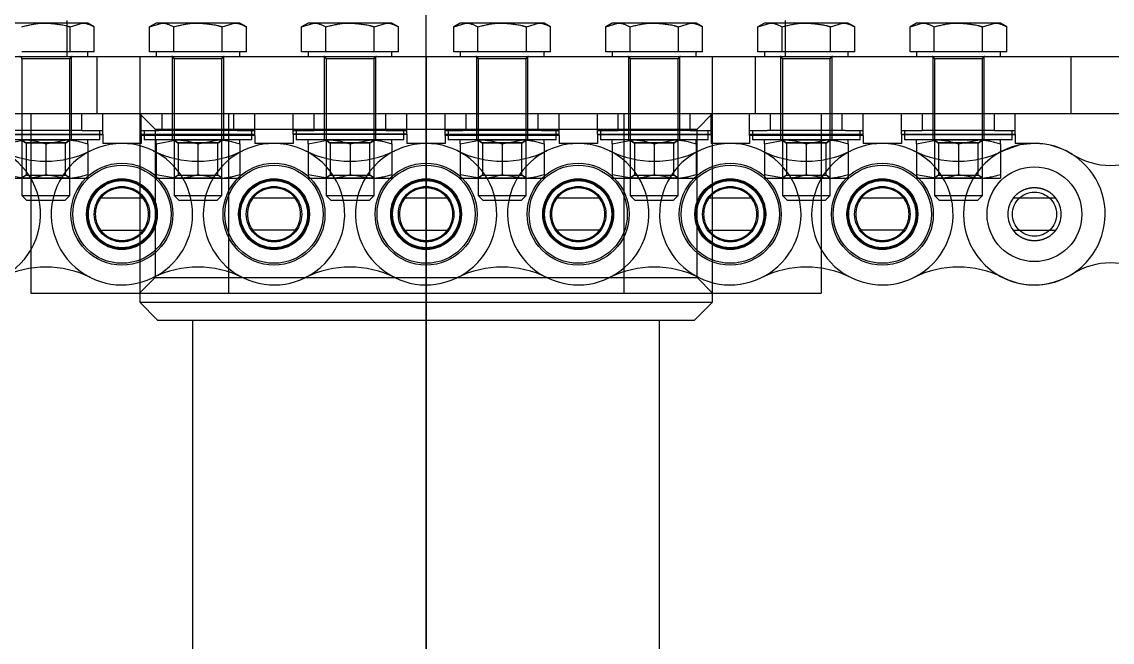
# Model space of a CAD drawing. Header units: metres. Extents: x 0 to 63075, y 0 to 44550.
# Drawn here: x 39161.6 to 39252.7, y 35199.4 to 35251.2 of the extents above; entities that cross this region are included whole.
import ezdxf

# ---------------------------------------------------------------- set-up
doc = ezdxf.new("R2010")
doc.units = ezdxf.units.M
doc.header["$LTSCALE"] = 75
doc.linetypes.add('CENTER2', pattern=[28.575, 19.05, -3.175, 3.175, -3.175])
doc.linetypes.add('HIDDEN2', pattern=[4.7625, 3.175, -1.5875])
for name, color, linetype in [('SC1', 7, 'CENTER2'), ('SDM', 7, 'Continuous'), ('ST1', 7, 'HIDDEN2')]:
    doc.layers.add(name, color=color, linetype=linetype)

# ---------------------------------------------------------------- blocks, each defined once
blk = doc.blocks.new('A$Cf5e9a517')
at = {"layer": 'SC1'}
blk.add_line((3033.115, 1581.652), (3033.115, 1903.152), dxfattribs=at)
at = {"layer": 'ST1'}
for p, q in [((3003.115, 1685.352), (3003.115, 1682.352)), ((3033.115, 1682.352), (3033.115, 1685.352)), ((3063.115, 1682.352), (3063.115, 1685.352)), ((3001.365, 1685.152), (2998.334, 1685.152)), ((3004.396, 1685.152), (3001.365, 1685.152)), ((3003.386, 1684.84), (3004.396, 1685.152)), ((3003.386, 1682.752), (3003.386, 1684.84)), ((3004.865, 1685.152), (3004.396, 1685.152)), ((3005.406, 1684.84), (3004.865, 1685.152)), ((3005.406, 1682.752), (3005.406, 1684.84)), ((3010.024, 1684.84), (3011.034, 1685.152)), ((3010.565, 1685.152), (3010.024, 1684.84)), ((3010.024, 1682.752), (3010.024, 1684.84)), ((3011.034, 1685.152), (3010.565, 1685.152)), ((3014.065, 1685.152), (3011.034, 1685.152)), ((3012.044, 1682.752), (3012.044, 1684.84)), ((3017.096, 1685.152), (3014.065, 1685.152)), ((3016.086, 1684.84), (3017.096, 1685.152)), ((3016.086, 1682.752), (3016.086, 1684.84)), ((3017.565, 1685.152), (3017.096, 1685.152)), ((3018.106, 1684.84), (3017.565, 1685.152)), ((3018.106, 1682.752), (3018.106, 1684.84)), ((3022.724, 1684.84), (3023.734, 1685.152)), ((3023.265, 1685.152), (3022.724, 1684.84)), ((3022.724, 1682.752), (3022.724, 1684.84)), ((3023.734, 1685.152), (3023.265, 1685.152)), ((3026.765, 1685.152), (3023.734, 1685.152)), ((3024.744, 1682.752), (3024.744, 1684.84)), ((3029.796, 1685.152), (3026.765, 1685.152)), ((3028.786, 1684.84), (3029.796, 1685.152)), ((3028.786, 1682.752), (3028.786, 1684.84)), ((3030.265, 1685.152), (3029.796, 1685.152)), ((3030.806, 1684.84), (3030.265, 1685.152)), ((3030.806, 1682.752), (3030.806, 1684.84)), ((3035.424, 1684.84), (3036.434, 1685.152)), ((3035.965, 1685.152), (3035.424, 1684.84)), ((3035.424, 1682.752), (3035.424, 1684.84)), ((3036.434, 1685.152), (3035.965, 1685.152)), ((3039.465, 1685.152), (3036.434, 1685.152)), ((3037.444, 1682.752), (3037.444, 1684.84)), ((3042.496, 1685.152), (3039.465, 1685.152)), ((3041.486, 1684.84), (3042.496, 1685.152)), ((3041.486, 1682.752), (3041.486, 1684.84)), ((3042.965, 1685.152), (3042.496, 1685.152)), ((3043.506, 1684.84), (3042.965, 1685.152)), ((3043.506, 1682.752), (3043.506, 1684.84)), ((3048.124, 1684.84), (3049.134, 1685.152)), ((3048.665, 1685.152), (3048.124, 1684.84)), ((3048.124, 1682.752), (3048.124, 1684.84)), ((3049.134, 1685.152), (3048.665, 1685.152)), ((3052.165, 1685.152), (3049.134, 1685.152)), ((3050.144, 1682.752), (3050.144, 1684.84)), ((3055.196, 1685.152), (3052.165, 1685.152)), ((3054.186, 1684.84), (3055.196, 1685.152)), ((3054.186, 1682.752), (3054.186, 1684.84)), ((3055.665, 1685.152), (3055.196, 1685.152)), ((3056.206, 1684.84), (3055.665, 1685.152)), ((3056.206, 1682.752), (3056.206, 1684.84)), ((3060.824, 1684.84), (3061.834, 1685.152)), ((3061.365, 1685.152), (3060.824, 1684.84)), ((3060.824, 1682.752), (3060.824, 1684.84)), ((3061.834, 1685.152), (3061.365, 1685.152)), ((3064.865, 1685.152), (3061.834, 1685.152)), ((3062.844, 1682.752), (3062.844, 1684.84)), ((3067.896, 1685.152), (3064.865, 1685.152)), ((3066.886, 1684.84), (3067.896, 1685.152)), ((3066.886, 1682.752), (3066.886, 1684.84)), ((3068.365, 1685.152), (3067.896, 1685.152)), ((3068.906, 1684.84), (3068.365, 1685.152)), ((3068.906, 1682.752), (3068.906, 1684.84)), ((3073.524, 1684.84), (3074.534, 1685.152)), ((3074.065, 1685.152), (3073.524, 1684.84)), ((3073.524, 1682.752), (3073.524, 1684.84)), ((3074.534, 1685.152), (3074.065, 1685.152)), ((3077.565, 1685.152), (3074.534, 1685.152)), ((3075.544, 1682.752), (3075.544, 1684.84)), ((3080.596, 1685.152), (3077.565, 1685.152)), ((3079.586, 1684.84), (3080.596, 1685.152)), ((3079.586, 1682.752), (3079.586, 1684.84)), ((3081.065, 1685.152), (3080.596, 1685.152)), ((3081.606, 1684.84), (3081.065, 1685.152)), ((3081.606, 1682.752), (3081.606, 1684.84)), ((3001.365, 1682.752), (2999.344, 1682.752)), ((3003.386, 1682.752), (3001.365, 1682.752)), ((3004.396, 1682.752), (3003.386, 1682.752)), ((3005.406, 1682.752), (3004.396, 1682.752)), ((3004.865, 1682.352), (3004.865, 1682.752)), ((3011.034, 1682.752), (3010.024, 1682.752)), ((3010.565, 1682.752), (3010.565, 1682.352)), ((3012.044, 1682.752), (3011.034, 1682.752)), ((3014.065, 1682.752), (3012.044, 1682.752)), ((3016.086, 1682.752), (3014.065, 1682.752)), ((3017.096, 1682.752), (3016.086, 1682.752)), ((3018.106, 1682.752), (3017.096, 1682.752)), ((3017.565, 1682.352), (3017.565, 1682.752)), ((3023.734, 1682.752), (3022.724, 1682.752)), ((3023.265, 1682.752), (3023.265, 1682.352)), ((3024.744, 1682.752), (3023.734, 1682.752)), ((3026.765, 1682.752), (3024.744, 1682.752)), ((3028.786, 1682.752), (3026.765, 1682.752)), ((3029.796, 1682.752), (3028.786, 1682.752)), ((3030.806, 1682.752), (3029.796, 1682.752)), ((3030.265, 1682.352), (3030.265, 1682.752)), ((3036.434, 1682.752), (3035.424, 1682.752)), ((3035.965, 1682.752), (3035.965, 1682.352)), ((3037.444, 1682.752), (3036.434, 1682.752)), ((3039.465, 1682.752), (3037.444, 1682.752)), ((3041.486, 1682.752), (3039.465, 1682.752)), ((3042.496, 1682.752), (3041.486, 1682.752)), ((3043.506, 1682.752), (3042.496, 1682.752)), ((3042.965, 1682.352), (3042.965, 1682.752)), ((3049.134, 1682.752), (3048.124, 1682.752)), ((3048.665, 1682.752), (3048.665, 1682.352)), ((3050.144, 1682.752), (3049.134, 1682.752)), ((3052.165, 1682.752), (3050.144, 1682.752)), ((3054.186, 1682.752), (3052.165, 1682.752)), ((3055.196, 1682.752), (3054.186, 1682.752)), ((3056.206, 1682.752), (3055.196, 1682.752)), ((3055.665, 1682.352), (3055.665, 1682.752)), ((3061.834, 1682.752), (3060.824, 1682.752)), ((3061.365, 1682.752), (3061.365, 1682.352)), ((3062.844, 1682.752), (3061.834, 1682.752)), ((3064.865, 1682.752), (3062.844, 1682.752)), ((3066.886, 1682.752), (3064.865, 1682.752)), ((3067.896, 1682.752), (3066.886, 1682.752)), ((3068.906, 1682.752), (3067.896, 1682.752)), ((3068.365, 1682.352), (3068.365, 1682.752)), ((3074.534, 1682.752), (3073.524, 1682.752)), ((3074.065, 1682.752), (3074.065, 1682.352)), ((3075.544, 1682.752), (3074.534, 1682.752)), ((3077.565, 1682.752), (3075.544, 1682.752)), ((3079.586, 1682.752), (3077.565, 1682.752)), ((3080.596, 1682.752), (3079.586, 1682.752)), ((3081.606, 1682.752), (3080.596, 1682.752)), ((3081.065, 1682.352), (3081.065, 1682.752)), ((2979.255, 1682.352), (3086.975, 1682.352)), ((3003.365, 1682.152), (2999.365, 1682.152)), ((2999.365, 1682.152), (2999.365, 1670.742)), ((3003.365, 1670.742), (3003.365, 1682.152)), ((3003.515, 1677.59), (3003.515, 1682.352)), ((3005.615, 1682.352), (3005.615, 1677.59)), ((3009.213, 1682.352), (3009.213, 1661.831)), ((3011.915, 1682.352), (3011.915, 1677.59)), ((3016.065, 1682.152), (3012.065, 1682.152)), ((3012.065, 1682.152), (3012.065, 1670.742)), ((3016.065, 1670.742), (3016.065, 1682.152)), ((3016.215, 1677.59), (3016.215, 1682.352)), ((3024.615, 1682.352), (3024.615, 1677.59)), ((3028.765, 1682.152), (3024.765, 1682.152)), ((3024.765, 1682.152), (3024.765, 1670.742)), ((3028.765, 1670.742), (3028.765, 1682.152)), ((3028.915, 1677.59), (3028.915, 1682.352)), ((3033.115, 1682.352), (3033.115, 1661.831)), ((3037.315, 1682.352), (3037.315, 1677.59)), ((3041.465, 1682.152), (3037.465, 1682.152)), ((3037.465, 1682.152), (3037.465, 1670.742)), ((3041.465, 1670.742), (3041.465, 1682.152)), ((3041.615, 1677.59), (3041.615, 1682.352)), ((3050.015, 1682.352), (3050.015, 1677.59)), ((3054.165, 1682.152), (3050.165, 1682.152)), ((3050.165, 1682.152), (3050.165, 1670.742)), ((3054.165, 1670.742), (3054.165, 1682.152)), ((3054.315, 1677.59), (3054.315, 1682.352)), ((3057.016, 1661.831), (3057.016, 1682.352)), ((3060.615, 1677.59), (3060.615, 1682.352)), ((3062.715, 1682.352), (3062.715, 1677.59)), ((3066.865, 1682.152), (3062.865, 1682.152)), ((3062.865, 1682.152), (3062.865, 1670.742)), ((3066.865, 1670.742), (3066.865, 1682.152)), ((3067.015, 1677.59), (3067.015, 1682.352)), ((3075.415, 1682.352), (3075.415, 1677.59)), ((3079.565, 1682.152), (3075.565, 1682.152)), ((3075.565, 1682.152), (3075.565, 1670.742)), ((3079.565, 1670.742), (3079.565, 1682.152)), ((3079.715, 1677.59), (3079.715, 1682.352)), ((3086.975, 1677.59), (3086.975, 1682.352)), ((3086.975, 1682.352), (3091.975, 1682.352)), ((2979.255, 1677.59), (3086.975, 1677.59)), ((3000.119, 1677.59), (3000.119, 1662.59)), ((3003.515, 1676.19), (3003.515, 1677.59)), ((3004.365, 1676.19), (3004.365, 1677.59)), ((3006.115, 1676.19), (3006.115, 1677.59)), ((3009.188, 1677.59), (3010.49, 1676.288)), ((3009.315, 1676.19), (3009.315, 1677.59)), ((3011.065, 1676.19), (3011.065, 1677.59)), ((3011.915, 1677.59), (3011.915, 1676.19)), ((3016.215, 1676.19), (3016.215, 1677.59)), ((3016.617, 1677.59), (3016.617, 1662.59)), ((3017.065, 1676.19), (3017.065, 1677.59)), ((3018.815, 1676.19), (3018.815, 1677.59)), ((3022.015, 1676.19), (3022.015, 1677.59)), ((3023.765, 1676.19), (3023.765, 1677.59)), ((3024.615, 1677.59), (3024.615, 1676.19)), ((3028.915, 1676.19), (3028.915, 1677.59)), ((3029.765, 1676.19), (3029.765, 1677.59)), ((3031.515, 1676.19), (3031.515, 1677.59)), ((3034.715, 1676.19), (3034.715, 1677.59)), ((3036.465, 1676.19), (3036.465, 1677.59)), ((3037.315, 1677.59), (3037.315, 1676.19)), ((3041.615, 1676.19), (3041.615, 1677.59)), ((3042.465, 1676.19), (3042.465, 1677.59)), ((3044.215, 1676.19), (3044.215, 1677.59)), ((3047.415, 1676.19), (3047.415, 1677.59)), ((3049.165, 1676.19), (3049.165, 1677.59)), ((3049.613, 1677.59), (3049.613, 1662.59)), ((3050.015, 1677.59), (3050.015, 1676.19)), ((3054.315, 1676.19), (3054.315, 1677.59)), ((3055.165, 1676.19), (3055.165, 1677.59)), ((3055.74, 1676.288), (3057.041, 1677.59)), ((3056.915, 1676.19), (3056.915, 1677.59)), ((3060.115, 1676.19), (3060.115, 1677.59)), ((3061.865, 1676.19), (3061.865, 1677.59)), ((3062.715, 1677.59), (3062.715, 1676.19)), ((3066.111, 1677.59), (3066.111, 1662.59)), ((3067.015, 1676.19), (3067.015, 1677.59)), ((3067.865, 1676.19), (3067.865, 1677.59)), ((3069.615, 1676.19), (3069.615, 1677.59)), ((3072.815, 1676.19), (3072.815, 1677.59)), ((3074.565, 1676.19), (3074.565, 1677.59)), ((3075.415, 1677.59), (3075.415, 1676.19)), ((3079.715, 1676.19), (3079.715, 1677.59)), ((3080.565, 1676.19), (3080.565, 1677.59)), ((3082.315, 1676.19), (3082.315, 1677.59)), ((3086.975, 1677.59), (3091.975, 1677.59)), ((3010.49, 1676.288), (3055.74, 1676.288)), ((3010.49, 1676.288), (3010.49, 1663.891)), ((3055.74, 1663.891), (3055.74, 1676.288)), ((2996.615, 1675.877), (3006.115, 1675.877)), ((2996.615, 1675.84), (3006.115, 1675.84)), ((3005.865, 1675.39), (2996.865, 1675.39)), ((2997.865, 1675.077), (2999.615, 1675.39)), ((3004.365, 1676.19), (2998.365, 1676.19)), ((2999.365, 1675.39), (2999.365, 1675.365)), ((2999.365, 1675.39), (2999.715, 1675.145)), ((3003.365, 1675.365), (2999.365, 1675.365)), ((2999.365, 1675.365), (2999.715, 1675.12)), ((3001.365, 1675.077), (3003.115, 1675.39)), ((3003.015, 1675.145), (3003.365, 1675.39)), ((3003.015, 1675.12), (3003.365, 1675.365)), ((3003.365, 1675.365), (3003.365, 1675.39)), ((3003.515, 1675.39), (3003.515, 1676.19)), ((3004.365, 1676.19), (3006.115, 1676.19)), ((3005.865, 1675.39), (3005.865, 1676.19)), ((3006.115, 1675.877), (3006.115, 1676.19)), ((3006.115, 1675.877), (3006.115, 1675.095)), ((3009.315, 1676.19), (3010.781, 1676.19)), ((3009.315, 1675.752), (3009.315, 1676.19)), ((3018.815, 1675.84), (3009.315, 1675.84)), ((3018.815, 1675.752), (3009.315, 1675.752)), ((3009.315, 1675.752), (3009.315, 1675.095)), ((3009.565, 1676.19), (3009.565, 1675.39)), ((3018.565, 1675.39), (3009.565, 1675.39)), ((3010.565, 1675.077), (3012.315, 1675.39)), ((3017.349, 1676.19), (3010.781, 1676.19)), ((3011.915, 1676.19), (3011.915, 1675.39)), ((3012.065, 1675.39), (3012.415, 1675.145)), ((3012.065, 1675.39), (3012.065, 1675.365)), ((3016.065, 1675.365), (3012.065, 1675.365)), ((3012.065, 1675.365), (3012.415, 1675.12)), ((3014.065, 1675.077), (3015.815, 1675.39)), ((3015.715, 1675.145), (3016.065, 1675.39)), ((3015.715, 1675.12), (3016.065, 1675.365)), ((3016.065, 1675.365), (3016.065, 1675.39)), ((3016.215, 1675.39), (3016.215, 1676.19)), ((3017.349, 1676.19), (3018.815, 1676.19)), ((3018.565, 1675.39), (3018.565, 1676.19)), ((3018.815, 1675.752), (3018.815, 1676.19)), ((3018.815, 1675.752), (3018.815, 1675.095)), ((3022.015, 1676.19), (3023.765, 1676.19)), ((3022.015, 1675.877), (3022.015, 1676.19)), ((3031.515, 1675.877), (3022.015, 1675.877)), ((3022.015, 1675.877), (3022.015, 1675.095)), ((3031.515, 1675.84), (3022.015, 1675.84)), ((3022.265, 1676.19), (3022.265, 1675.39)), ((3031.265, 1675.39), (3022.265, 1675.39)), ((3023.265, 1675.077), (3025.015, 1675.39)), ((3029.765, 1676.19), (3023.765, 1676.19)), ((3024.615, 1676.19), (3024.615, 1675.39)), ((3024.765, 1675.39), (3025.115, 1675.145)), ((3024.765, 1675.39), (3024.765, 1675.365)), ((3028.765, 1675.365), (3024.765, 1675.365)), ((3024.765, 1675.365), (3025.115, 1675.12)), ((3026.765, 1675.077), (3028.515, 1675.39)), ((3028.415, 1675.145), (3028.765, 1675.39)), ((3028.415, 1675.12), (3028.765, 1675.365)), ((3028.765, 1675.365), (3028.765, 1675.39)), ((3028.915, 1675.39), (3028.915, 1676.19)), ((3029.765, 1676.19), (3031.515, 1676.19)), ((3031.265, 1675.39), (3031.265, 1676.19)), ((3031.515, 1675.877), (3031.515, 1676.19)), ((3031.515, 1675.877), (3031.515, 1675.095)), ((3034.715, 1676.19), (3036.181, 1676.19)), ((3034.715, 1675.752), (3034.715, 1676.19)), ((3044.215, 1675.84), (3034.715, 1675.84)), ((3044.215, 1675.752), (3034.715, 1675.752)), ((3034.715, 1675.752), (3034.715, 1675.095)), ((3034.965, 1676.19), (3034.965, 1675.39)), ((3043.965, 1675.39), (3034.965, 1675.39)), ((3035.965, 1675.077), (3037.715, 1675.39)), ((3042.749, 1676.19), (3036.181, 1676.19)), ((3037.315, 1676.19), (3037.315, 1675.39)), ((3037.465, 1675.39), (3037.815, 1675.145)), ((3037.465, 1675.39), (3037.465, 1675.365)), ((3041.465, 1675.365), (3037.465, 1675.365)), ((3037.465, 1675.365), (3037.815, 1675.12)), ((3039.465, 1675.077), (3041.215, 1675.39)), ((3041.115, 1675.145), (3041.465, 1675.39)), ((3041.115, 1675.12), (3041.465, 1675.365)), ((3041.465, 1675.365), (3041.465, 1675.39)), ((3041.615, 1675.39), (3041.615, 1676.19)), ((3042.749, 1676.19), (3044.215, 1676.19)), ((3043.965, 1675.39), (3043.965, 1676.19)), ((3044.215, 1675.752), (3044.215, 1676.19)), ((3044.215, 1675.752), (3044.215, 1675.095)), ((3047.415, 1676.19), (3049.165, 1676.19)), ((3047.415, 1675.877), (3047.415, 1676.19)), ((3047.415, 1675.877), (3056.915, 1675.877)), ((3047.415, 1675.877), (3047.415, 1675.095)), ((3047.415, 1675.84), (3056.915, 1675.84)), ((3047.665, 1676.19), (3047.665, 1675.39)), ((3056.665, 1675.39), (3047.665, 1675.39)), ((3048.665, 1675.077), (3050.415, 1675.39)), ((3055.165, 1676.19), (3049.165, 1676.19)), ((3050.015, 1676.19), (3050.015, 1675.39)), ((3050.165, 1675.39), (3050.515, 1675.145)), ((3050.165, 1675.39), (3050.165, 1675.365)), ((3054.165, 1675.365), (3050.165, 1675.365)), ((3050.165, 1675.365), (3050.515, 1675.12)), ((3052.165, 1675.077), (3053.915, 1675.39)), ((3053.815, 1675.145), (3054.165, 1675.39)), ((3053.815, 1675.12), (3054.165, 1675.365)), ((3054.165, 1675.365), (3054.165, 1675.39)), ((3054.315, 1675.39), (3054.315, 1676.19)), ((3055.165, 1676.19), (3056.915, 1676.19)), ((3056.665, 1675.39), (3056.665, 1676.19)), ((3056.915, 1675.877), (3056.915, 1676.19)), ((3056.915, 1675.877), (3056.915, 1675.095)), ((3060.115, 1676.19), (3061.581, 1676.19)), ((3060.115, 1675.752), (3060.115, 1676.19)), ((3069.615, 1675.84), (3060.115, 1675.84)), ((3069.615, 1675.752), (3060.115, 1675.752)), ((3060.115, 1675.752), (3060.115, 1675.095)), ((3060.365, 1676.19), (3060.365, 1675.39)), ((3069.365, 1675.39), (3060.365, 1675.39)), ((3061.365, 1675.077), (3063.115, 1675.39)), ((3068.149, 1676.19), (3061.581, 1676.19)), ((3062.715, 1676.19), (3062.715, 1675.39)), ((3062.865, 1675.39), (3063.215, 1675.145)), ((3062.865, 1675.39), (3062.865, 1675.365)), ((3066.865, 1675.365), (3062.865, 1675.365)), ((3062.865, 1675.365), (3063.215, 1675.12)), ((3064.865, 1675.077), (3066.615, 1675.39)), ((3066.515, 1675.145), (3066.865, 1675.39)), ((3066.515, 1675.12), (3066.865, 1675.365)), ((3066.865, 1675.365), (3066.865, 1675.39)), ((3067.015, 1675.39), (3067.015, 1676.19)), ((3068.149, 1676.19), (3069.615, 1676.19)), ((3069.365, 1675.39), (3069.365, 1676.19)), ((3069.615, 1675.752), (3069.615, 1676.19)), ((3069.615, 1675.752), (3069.615, 1675.095)), ((3072.815, 1676.19), (3074.565, 1676.19)), ((3072.815, 1675.877), (3072.815, 1676.19)), ((3072.815, 1675.877), (3082.315, 1675.877)), ((3072.815, 1675.877), (3072.815, 1675.095)), ((3072.815, 1675.84), (3082.315, 1675.84)), ((3073.065, 1676.19), (3073.065, 1675.39)), ((3082.065, 1675.39), (3073.065, 1675.39)), ((3074.065, 1675.077), (3075.815, 1675.39)), ((3080.565, 1676.19), (3074.565, 1676.19)), ((3075.415, 1676.19), (3075.415, 1675.39)), ((3075.565, 1675.39), (3075.565, 1675.365)), ((3075.565, 1675.39), (3075.915, 1675.145)), ((3079.565, 1675.365), (3075.565, 1675.365)), ((3075.565, 1675.365), (3075.915, 1675.12)), ((3077.565, 1675.077), (3079.315, 1675.39)), ((3079.215, 1675.145), (3079.565, 1675.39)), ((3079.215, 1675.12), (3079.565, 1675.365)), ((3079.565, 1675.365), (3079.565, 1675.39)), ((3079.715, 1675.39), (3079.715, 1676.19)), ((3080.565, 1676.19), (3082.315, 1676.19)), ((3082.065, 1675.39), (3082.065, 1676.19)), ((3082.315, 1675.877), (3082.315, 1676.19)), ((3082.315, 1675.877), (3082.315, 1675.095)), ((3003.015, 1675.145), (2999.715, 1675.145)), ((2999.715, 1675.145), (2999.715, 1675.12)), ((3003.015, 1675.12), (2999.715, 1675.12)), ((2999.715, 1675.12), (2999.715, 1672.435)), ((3001.365, 1675.077), (3001.365, 1672.503)), ((3003.015, 1675.12), (3003.015, 1675.145)), ((3003.015, 1672.435), (3003.015, 1675.12)), ((3004.865, 1675.077), (3004.865, 1672.503)), ((3007.715, 1675.095), (3006.115, 1675.095)), ((3009.315, 1675.095), (3007.715, 1675.095)), ((3010.565, 1675.077), (3010.565, 1672.503)), ((3015.715, 1675.145), (3012.415, 1675.145)), ((3012.415, 1675.145), (3012.415, 1675.12)), ((3015.715, 1675.12), (3012.415, 1675.12)), ((3012.415, 1675.12), (3012.415, 1672.435)), ((3014.065, 1675.077), (3014.065, 1672.503)), ((3015.715, 1675.12), (3015.715, 1675.145)), ((3015.715, 1672.435), (3015.715, 1675.12)), ((3017.565, 1675.077), (3017.565, 1672.503)), ((3020.415, 1675.095), (3018.815, 1675.095)), ((3022.015, 1675.095), (3020.415, 1675.095)), ((3023.265, 1675.077), (3023.265, 1672.503)), ((3028.415, 1675.145), (3025.115, 1675.145)), ((3025.115, 1675.145), (3025.115, 1675.12)), ((3028.415, 1675.12), (3025.115, 1675.12)), ((3025.115, 1675.12), (3025.115, 1672.435)), ((3026.765, 1675.077), (3026.765, 1672.503)), ((3028.415, 1675.12), (3028.415, 1675.145)), ((3028.415, 1672.435), (3028.415, 1675.12)), ((3030.265, 1675.077), (3030.265, 1672.503)), ((3033.115, 1675.095), (3031.515, 1675.095)), ((3034.715, 1675.095), (3033.115, 1675.095)), ((3035.965, 1675.077), (3035.965, 1672.503)), ((3041.115, 1675.145), (3037.815, 1675.145)), ((3037.815, 1675.145), (3037.815, 1675.12)), ((3041.115, 1675.12), (3037.815, 1675.12)), ((3037.815, 1675.12), (3037.815, 1672.435)), ((3039.465, 1675.077), (3039.465, 1672.503)), ((3041.115, 1675.12), (3041.115, 1675.145)), ((3041.115, 1672.435), (3041.115, 1675.12)), ((3042.965, 1675.077), (3042.965, 1672.503)), ((3045.815, 1675.095), (3044.215, 1675.095)), ((3047.415, 1675.095), (3045.815, 1675.095)), ((3048.665, 1675.077), (3048.665, 1672.503)), ((3053.815, 1675.145), (3050.515, 1675.145)), ((3050.515, 1675.145), (3050.515, 1675.12)), ((3053.815, 1675.12), (3050.515, 1675.12)), ((3050.515, 1675.12), (3050.515, 1672.435)), ((3052.165, 1675.077), (3052.165, 1672.503)), ((3053.815, 1675.12), (3053.815, 1675.145)), ((3053.815, 1672.435), (3053.815, 1675.12)), ((3055.665, 1675.077), (3055.665, 1672.503)), ((3058.515, 1675.095), (3056.915, 1675.095)), ((3060.115, 1675.095), (3058.515, 1675.095)), ((3061.365, 1675.077), (3061.365, 1672.503)), ((3066.515, 1675.145), (3063.215, 1675.145)), ((3063.215, 1675.145), (3063.215, 1675.12)), ((3066.515, 1675.12), (3063.215, 1675.12)), ((3063.215, 1675.12), (3063.215, 1672.435)), ((3064.865, 1675.077), (3064.865, 1672.503)), ((3066.515, 1675.12), (3066.515, 1675.145)), ((3066.515, 1672.435), (3066.515, 1675.12)), ((3068.365, 1675.077), (3068.365, 1672.503)), ((3071.215, 1675.095), (3069.615, 1675.095)), ((3072.815, 1675.095), (3071.215, 1675.095)), ((3074.065, 1675.077), (3074.065, 1672.503)), ((3079.215, 1675.145), (3075.915, 1675.145)), ((3075.915, 1675.145), (3075.915, 1675.12)), ((3079.215, 1675.12), (3075.915, 1675.12)), ((3075.915, 1675.12), (3075.915, 1672.435)), ((3077.565, 1675.077), (3077.565, 1672.503)), ((3079.215, 1675.12), (3079.215, 1675.145)), ((3079.215, 1672.435), (3079.215, 1675.12)), ((3081.065, 1675.077), (3081.065, 1672.503)), ((3083.915, 1675.095), (3082.315, 1675.095)), ((2997.865, 1672.503), (2999.615, 1672.19)), ((2997.865, 1672.19), (2999.615, 1672.19)), ((2999.715, 1672.46), (2999.365, 1672.215)), ((2999.715, 1672.435), (2999.365, 1672.19)), ((2999.365, 1672.215), (3003.365, 1672.215)), ((2999.615, 1672.19), (3003.115, 1672.19)), ((2999.715, 1672.46), (3003.015, 1672.46)), ((2999.715, 1672.435), (3003.015, 1672.435)), ((3001.365, 1672.503), (3003.115, 1672.19)), ((3003.365, 1672.215), (3003.015, 1672.46)), ((3003.365, 1672.19), (3003.015, 1672.435)), ((3003.115, 1672.19), (3004.865, 1672.19)), ((3010.565, 1672.503), (3012.315, 1672.19)), ((3010.565, 1672.19), (3012.315, 1672.19)), ((3012.415, 1672.46), (3012.065, 1672.215)), ((3012.415, 1672.435), (3012.065, 1672.19)), ((3012.065, 1672.215), (3016.065, 1672.215)), ((3012.315, 1672.19), (3015.815, 1672.19)), ((3012.415, 1672.46), (3015.715, 1672.46)), ((3012.415, 1672.435), (3015.715, 1672.435)), ((3014.065, 1672.503), (3015.815, 1672.19)), ((3016.065, 1672.215), (3015.715, 1672.46)), ((3016.065, 1672.19), (3015.715, 1672.435)), ((3015.815, 1672.19), (3017.565, 1672.19)), ((3023.265, 1672.503), (3025.015, 1672.19)), ((3023.265, 1672.19), (3025.015, 1672.19)), ((3025.115, 1672.46), (3024.765, 1672.215)), ((3025.115, 1672.435), (3024.765, 1672.19)), ((3024.765, 1672.215), (3028.765, 1672.215)), ((3025.015, 1672.19), (3028.515, 1672.19)), ((3025.115, 1672.46), (3028.415, 1672.46)), ((3025.115, 1672.435), (3028.415, 1672.435)), ((3026.765, 1672.503), (3028.515, 1672.19)), ((3028.765, 1672.215), (3028.415, 1672.46)), ((3028.765, 1672.19), (3028.415, 1672.435)), ((3028.515, 1672.19), (3030.265, 1672.19)), ((3035.965, 1672.503), (3037.715, 1672.19)), ((3035.965, 1672.19), (3037.715, 1672.19)), ((3037.815, 1672.46), (3037.465, 1672.215)), ((3037.815, 1672.435), (3037.465, 1672.19)), ((3037.465, 1672.215), (3041.465, 1672.215)), ((3037.715, 1672.19), (3041.215, 1672.19)), ((3037.815, 1672.46), (3041.115, 1672.46)), ((3037.815, 1672.435), (3041.115, 1672.435)), ((3039.465, 1672.503), (3041.215, 1672.19)), ((3041.465, 1672.215), (3041.115, 1672.46)), ((3041.465, 1672.19), (3041.115, 1672.435)), ((3041.215, 1672.19), (3042.965, 1672.19)), ((3048.665, 1672.503), (3050.415, 1672.19)), ((3048.665, 1672.19), (3050.415, 1672.19)), ((3050.515, 1672.46), (3050.165, 1672.215)), ((3050.515, 1672.435), (3050.165, 1672.19)), ((3050.165, 1672.215), (3054.165, 1672.215)), ((3050.415, 1672.19), (3053.915, 1672.19)), ((3050.515, 1672.46), (3053.815, 1672.46)), ((3050.515, 1672.435), (3053.815, 1672.435)), ((3052.165, 1672.503), (3053.915, 1672.19)), ((3054.165, 1672.215), (3053.815, 1672.46)), ((3054.165, 1672.19), (3053.815, 1672.435)), ((3053.915, 1672.19), (3055.665, 1672.19)), ((3061.365, 1672.503), (3063.115, 1672.19)), ((3061.365, 1672.19), (3063.115, 1672.19)), ((3063.215, 1672.46), (3062.865, 1672.215)), ((3063.215, 1672.435), (3062.865, 1672.19)), ((3062.865, 1672.215), (3066.865, 1672.215)), ((3063.115, 1672.19), (3066.615, 1672.19)), ((3063.215, 1672.46), (3066.515, 1672.46)), ((3063.215, 1672.435), (3066.515, 1672.435)), ((3064.865, 1672.503), (3066.615, 1672.19)), ((3066.865, 1672.215), (3066.515, 1672.46)), ((3066.865, 1672.19), (3066.515, 1672.435)), ((3066.615, 1672.19), (3068.365, 1672.19)), ((3074.065, 1672.503), (3075.815, 1672.19)), ((3074.065, 1672.19), (3075.815, 1672.19)), ((3075.915, 1672.46), (3075.565, 1672.215)), ((3075.915, 1672.435), (3075.565, 1672.19)), ((3075.565, 1672.215), (3079.565, 1672.215)), ((3075.815, 1672.19), (3079.315, 1672.19)), ((3075.915, 1672.46), (3079.215, 1672.46)), ((3075.915, 1672.435), (3079.215, 1672.435)), ((3077.565, 1672.503), (3079.315, 1672.19)), ((3079.565, 1672.215), (3079.215, 1672.46)), ((3079.565, 1672.19), (3079.215, 1672.435)), ((3079.315, 1672.19), (3081.065, 1672.19)), ((2999.365, 1670.742), (3003.365, 1670.742)), ((2999.365, 1670.742), (2999.755, 1670.352)), ((2999.755, 1670.352), (3002.975, 1670.352)), ((3002.975, 1670.352), (3003.365, 1670.742)), ((3006.025, 1670.637), (3005.935, 1670.525)), ((3009.495, 1670.525), (3005.935, 1670.525)), ((3009.495, 1670.525), (3009.321, 1670.73)), ((3012.065, 1670.742), (3016.065, 1670.742)), ((3012.065, 1670.742), (3012.455, 1670.352)), ((3012.455, 1670.352), (3015.675, 1670.352)), ((3015.675, 1670.352), (3016.065, 1670.742)), ((3022.195, 1670.525), (3018.635, 1670.525)), ((3024.765, 1670.742), (3028.765, 1670.742)), ((3024.765, 1670.742), (3025.155, 1670.352)), ((3025.155, 1670.352), (3028.375, 1670.352)), ((3028.375, 1670.352), (3028.765, 1670.742)), ((3031.425, 1670.637), (3031.335, 1670.525)), ((3034.895, 1670.525), (3031.335, 1670.525)), ((3034.895, 1670.525), (3034.721, 1670.73)), ((3037.465, 1670.742), (3041.465, 1670.742)), ((3037.465, 1670.742), (3037.855, 1670.352)), ((3037.855, 1670.352), (3041.075, 1670.352)), ((3041.075, 1670.352), (3041.465, 1670.742)), ((3047.595, 1670.525), (3044.035, 1670.525)), ((3050.165, 1670.742), (3054.165, 1670.742)), ((3050.165, 1670.742), (3050.555, 1670.352)), ((3050.555, 1670.352), (3053.775, 1670.352)), ((3053.775, 1670.352), (3054.165, 1670.742)), ((3056.825, 1670.637), (3056.735, 1670.525)), ((3060.295, 1670.525), (3056.735, 1670.525)), ((3060.295, 1670.525), (3060.121, 1670.73)), ((3062.865, 1670.742), (3066.865, 1670.742)), ((3062.865, 1670.742), (3063.255, 1670.352)), ((3063.255, 1670.352), (3066.475, 1670.352)), ((3066.475, 1670.352), (3066.865, 1670.742)), ((3072.995, 1670.525), (3069.435, 1670.525)), ((3075.565, 1670.742), (3079.565, 1670.742)), ((3075.565, 1670.742), (3075.955, 1670.352)), ((3075.955, 1670.352), (3079.175, 1670.352)), ((3079.175, 1670.352), (3079.565, 1670.742)), ((3082.225, 1670.637), (3082.135, 1670.525)), ((3085.695, 1670.525), (3082.135, 1670.525)), ((3085.695, 1670.525), (3085.521, 1670.73)), ((3005.935, 1667.855), (3009.495, 1667.855)), ((3022.195, 1667.855), (3018.635, 1667.855)), ((3018.725, 1667.743), (3018.635, 1667.855)), ((3022.195, 1667.855), (3022.021, 1667.65)), ((3031.335, 1667.855), (3034.895, 1667.855)), ((3047.595, 1667.855), (3044.035, 1667.855)), ((3044.125, 1667.743), (3044.035, 1667.855)), ((3047.595, 1667.855), (3047.421, 1667.65)), ((3056.735, 1667.855), (3060.295, 1667.855)), ((3072.995, 1667.855), (3069.435, 1667.855)), ((3069.525, 1667.743), (3069.435, 1667.855)), ((3072.995, 1667.855), (3072.821, 1667.65)), ((3082.135, 1667.855), (3085.695, 1667.855)), ((3010.49, 1663.891), (3009.188, 1662.59)), ((3010.49, 1663.891), (3055.74, 1663.891)), ((3057.041, 1662.59), (3055.74, 1663.891)), ((3000.119, 1662.59), (3016.617, 1662.59)), ((3016.617, 1662.59), (3049.613, 1662.59)), ((3049.613, 1662.59), (3066.111, 1662.59)), ((3009.213, 1661.831), (3033.115, 1661.831)), ((3009.213, 1661.831), (3010.692, 1660.352)), ((3033.115, 1661.831), (3033.115, 1660.352)), ((3033.115, 1661.831), (3057.016, 1661.831)), ((3055.537, 1660.352), (3057.016, 1661.831)), ((3010.692, 1660.352), (3033.115, 1660.352)), ((3013.615, 1660.352), (3013.615, 1597.652)), ((3033.115, 1660.352), (3055.537, 1660.352)), ((3033.115, 1660.352), (3033.115, 1597.652)), ((3052.615, 1597.652), (3052.615, 1660.352))]:
    blk.add_line(p, q, dxfattribs=at)
at = {"layer": 'ST1', "flags": 128}
for points in [[(3083.915, 1675.095), (3082.706, 1674.97), (3081.293, 1674.481)], [(3018.635, 1670.525), (3018.842, 1670.763), (3018.952, 1670.866)], [(3044.035, 1670.525), (3044.242, 1670.763), (3044.352, 1670.866)], [(3069.435, 1670.525), (3069.642, 1670.763), (3069.752, 1670.866)], [(3005.935, 1667.855), (3006.142, 1667.617), (3006.252, 1667.514)], [(3031.335, 1667.855), (3031.542, 1667.617), (3031.652, 1667.514)], [(3056.735, 1667.855), (3056.942, 1667.617), (3057.052, 1667.514)], [(3082.135, 1667.855), (3082.342, 1667.617), (3082.452, 1667.514)]]:
    blk.add_lwpolyline(points, dxfattribs=at)
at = {"layer": 'ST1'}
for centre, radius in [((3007.715, 1669.19), 4.255), ((3007.715, 1669.19), 4.1), ((3007.715, 1669.19), 4.1), ((3007.715, 1669.19), 4.1), ((3007.715, 1669.19), 4.1), ((3020.415, 1669.19), 4.255), ((3020.415, 1669.19), 4.1), ((3020.415, 1669.19), 4.1), ((3020.415, 1669.19), 4.1), ((3020.415, 1669.19), 4.1), ((3033.115, 1669.19), 4.255), ((3033.115, 1669.19), 4.1), ((3033.115, 1669.19), 4.1), ((3033.115, 1669.19), 4.1), ((3033.115, 1669.19), 4.1), ((3045.815, 1669.19), 4.255), ((3045.815, 1669.19), 4.1), ((3045.815, 1669.19), 4.1), ((3045.815, 1669.19), 4.1), ((3045.815, 1669.19), 4.1), ((3058.515, 1669.19), 4.255), ((3058.515, 1669.19), 4.1), ((3058.515, 1669.19), 4.1), ((3058.515, 1669.19), 4.1), ((3058.515, 1669.19), 4.1), ((3071.215, 1669.19), 4.255), ((3071.215, 1669.19), 4.1), ((3071.215, 1669.19), 4.1), ((3071.215, 1669.19), 4.1), ((3071.215, 1669.19), 4.1), ((3083.915, 1669.19), 3.96), ((3007.715, 1669.19), 2.955), ((3007.715, 1669.19), 2.892), ((3007.715, 1669.19), 2.804), ((3020.415, 1669.19), 2.955), ((3020.415, 1669.19), 2.892), ((3020.415, 1669.19), 2.803), ((3033.115, 1669.19), 2.955), ((3033.115, 1669.19), 2.893), ((3033.115, 1669.19), 2.804), ((3045.815, 1669.19), 2.955), ((3045.815, 1669.19), 2.892), ((3045.815, 1669.19), 2.804), ((3058.515, 1669.19), 2.955), ((3058.515, 1669.19), 2.892), ((3058.515, 1669.19), 2.803), ((3071.215, 1669.19), 2.955), ((3071.215, 1669.19), 2.893), ((3071.215, 1669.19), 2.803), ((3007.715, 1669.19), 2.314), ((3020.415, 1669.19), 2.314), ((3033.115, 1669.19), 2.314), ((3045.815, 1669.19), 2.314), ((3058.515, 1669.19), 2.314), ((3071.215, 1669.19), 2.314), ((3083.915, 1669.19), 1.845)]:
    blk.add_circle(centre, radius, dxfattribs=at)
for centre, radius, start, end in [((2999.165, 1682.152), 0.2, 0, 90), ((3003.565, 1682.152), 0.2, 90, 180), ((3011.865, 1682.152), 0.2, 0, 90), ((3016.265, 1682.152), 0.2, 90, 180), ((3024.565, 1682.152), 0.2, 0, 90), ((3028.965, 1682.152), 0.2, 90, 180), ((3037.265, 1682.152), 0.2, 0, 90), ((3041.665, 1682.152), 0.2, 90, 180), ((3049.965, 1682.152), 0.2, 0, 90), ((3054.365, 1682.152), 0.2, 90, 180), ((3062.665, 1682.152), 0.2, 0, 90), ((3067.065, 1682.152), 0.2, 90, 180), ((3075.365, 1682.152), 0.2, 0, 90), ((3079.765, 1682.152), 0.2, 90, 180), ((2995.015, 1669.19), 5.905, 296.35916, 90), ((3001.365, 1682.005), 8.397, 243.64084, 296.35916), ((3007.715, 1669.19), 5.905, 90, 243.64084), ((3007.715, 1669.19), 5.905, 243.64084, 90), ((3014.065, 1682.005), 8.397, 243.64084, 296.35916), ((3020.415, 1669.19), 5.905, 90, 296.35916), ((3020.415, 1669.19), 5.905, 296.35916, 90), ((3026.765, 1682.005), 8.397, 243.64084, 296.35916), ((3033.115, 1669.19), 5.905, 90, 243.64084), ((3033.115, 1669.19), 5.905, 243.64084, 90), ((3039.465, 1682.005), 8.397, 243.64084, 296.35916), ((3045.815, 1669.19), 5.905, 90, 296.35916), ((3045.815, 1669.19), 5.905, 296.35916, 90), ((3052.165, 1682.005), 8.397, 243.64084, 296.35916), ((3058.515, 1669.19), 5.905, 90, 243.64084), ((3058.515, 1669.19), 5.905, 243.64084, 90), ((3064.865, 1682.005), 8.397, 243.64084, 296.35916), ((3071.215, 1669.19), 5.905, 90, 296.35916), ((3071.215, 1669.19), 5.905, 296.35916, 90), ((3077.565, 1682.005), 8.397, 243.64084, 296.35916), ((3083.915, 1669.19), 5.92, 57.56669, 302.43331), ((3083.915, 1669.19), 5.905, 243.64084, 90), ((3090.265, 1679.183), 5.92, 237.56669, 302.43331), ((3007.715, 1669.19), 2.225, 143.1301, 216.8699), ((3007.715, 1669.19), 2.225, 323.1301, 36.8699), ((3020.415, 1669.19), 2.225, 143.1301, 216.8699), ((3020.415, 1669.19), 2.225, 323.1301, 36.8699), ((3033.115, 1669.19), 2.225, 143.1301, 216.8699), ((3033.115, 1669.19), 2.225, 323.1301, 36.8699), ((3045.815, 1669.19), 2.225, 143.1301, 216.8699), ((3045.815, 1669.19), 2.225, 323.1301, 36.8699), ((3058.515, 1669.19), 2.225, 143.1301, 216.8699), ((3058.515, 1669.19), 2.225, 323.1301, 36.8699), ((3071.215, 1669.19), 2.225, 143.1301, 216.8699), ((3071.215, 1669.19), 2.225, 323.1301, 36.8699), ((3083.915, 1669.19), 2.225, 143.1301, 216.8699), ((3083.915, 1669.19), 2.225, 323.1301, 36.8699), ((3001.365, 1656.375), 8.397, 63.64084, 116.35916), ((3014.065, 1656.375), 8.397, 63.64084, 116.35916), ((3026.765, 1656.375), 8.397, 63.64084, 116.35916), ((3039.465, 1656.375), 8.397, 63.64084, 116.35916), ((3052.165, 1656.375), 8.397, 63.64084, 116.35916), ((3064.865, 1656.375), 8.397, 63.64084, 116.35916), ((3077.565, 1656.375), 8.397, 63.64084, 116.35916), ((3090.265, 1659.197), 5.92, 57.56669, 122.43331)]:
    blk.add_arc(centre, radius, start, end, dxfattribs=at)
for points, knots in [([(2999.344, 1684.84), (2999.863, 1684.969), (3000.53, 1685.135), (3001.213, 1685.149), (3001.365, 1685.152)], [0, 0, 0, 0, 0.778131, 1, 1, 1, 1]), ([(3001.365, 1685.152), (3001.913, 1685.112), (3002.598, 1685.061), (3003.255, 1684.877), (3003.386, 1684.84)], [0, 0, 0, 0, 0.801725, 1, 1, 1, 1]), ([(3004.396, 1685.152), (3004.42, 1685.152), (3004.761, 1685.148), (3005.096, 1684.988), (3005.406, 1684.84)], [0, 0, 0, 0, 0.070174, 1, 1, 1, 1]), ([(3011.034, 1685.152), (3011.058, 1685.152), (3011.399, 1685.148), (3011.733, 1684.988), (3012.044, 1684.84)], [0, 0, 0, 0, 0.070174, 1, 1, 1, 1]), ([(3012.044, 1684.84), (3012.563, 1684.969), (3013.23, 1685.135), (3013.913, 1685.149), (3014.065, 1685.152)], [0, 0, 0, 0, 0.778131, 1, 1, 1, 1]), ([(3014.065, 1685.152), (3014.613, 1685.112), (3015.298, 1685.061), (3015.955, 1684.877), (3016.086, 1684.84)], [0, 0, 0, 0, 0.801725, 1, 1, 1, 1]), ([(3017.096, 1685.152), (3017.12, 1685.152), (3017.461, 1685.148), (3017.796, 1684.988), (3018.106, 1684.84)], [0, 0, 0, 0, 0.070174, 1, 1, 1, 1]), ([(3023.734, 1685.152), (3023.758, 1685.152), (3024.099, 1685.148), (3024.433, 1684.988), (3024.744, 1684.84)], [0, 0, 0, 0, 0.070174, 1, 1, 1, 1]), ([(3024.744, 1684.84), (3025.263, 1684.969), (3025.93, 1685.135), (3026.613, 1685.149), (3026.765, 1685.152)], [0, 0, 0, 0, 0.778131, 1, 1, 1, 1]), ([(3026.765, 1685.152), (3027.313, 1685.112), (3027.998, 1685.061), (3028.655, 1684.877), (3028.786, 1684.84)], [0, 0, 0, 0, 0.801725, 1, 1, 1, 1]), ([(3029.796, 1685.152), (3029.82, 1685.152), (3030.161, 1685.148), (3030.496, 1684.988), (3030.806, 1684.84)], [0, 0, 0, 0, 0.070174, 1, 1, 1, 1]), ([(3036.434, 1685.152), (3036.458, 1685.152), (3036.799, 1685.148), (3037.133, 1684.988), (3037.444, 1684.84)], [0, 0, 0, 0, 0.070174, 1, 1, 1, 1]), ([(3037.444, 1684.84), (3037.963, 1684.969), (3038.63, 1685.135), (3039.313, 1685.149), (3039.465, 1685.152)], [0, 0, 0, 0, 0.778131, 1, 1, 1, 1]), ([(3039.465, 1685.152), (3040.013, 1685.112), (3040.698, 1685.061), (3041.355, 1684.877), (3041.486, 1684.84)], [0, 0, 0, 0, 0.801725, 1, 1, 1, 1]), ([(3042.496, 1685.152), (3042.52, 1685.152), (3042.861, 1685.148), (3043.196, 1684.988), (3043.506, 1684.84)], [0, 0, 0, 0, 0.070174, 1, 1, 1, 1]), ([(3049.134, 1685.152), (3049.158, 1685.152), (3049.499, 1685.148), (3049.833, 1684.988), (3050.144, 1684.84)], [0, 0, 0, 0, 0.070174, 1, 1, 1, 1]), ([(3050.144, 1684.84), (3050.663, 1684.969), (3051.33, 1685.135), (3052.013, 1685.149), (3052.165, 1685.152)], [0, 0, 0, 0, 0.778131, 1, 1, 1, 1]), ([(3052.165, 1685.152), (3052.713, 1685.112), (3053.398, 1685.061), (3054.055, 1684.877), (3054.186, 1684.84)], [0, 0, 0, 0, 0.801725, 1, 1, 1, 1]), ([(3055.196, 1685.152), (3055.22, 1685.152), (3055.561, 1685.148), (3055.896, 1684.988), (3056.206, 1684.84)], [0, 0, 0, 0, 0.070174, 1, 1, 1, 1]), ([(3061.834, 1685.152), (3061.858, 1685.152), (3062.199, 1685.148), (3062.533, 1684.988), (3062.844, 1684.84)], [0, 0, 0, 0, 0.070174, 1, 1, 1, 1]), ([(3062.844, 1684.84), (3063.363, 1684.969), (3064.03, 1685.135), (3064.713, 1685.149), (3064.865, 1685.152)], [0, 0, 0, 0, 0.778131, 1, 1, 1, 1]), ([(3064.865, 1685.152), (3065.413, 1685.112), (3066.098, 1685.061), (3066.755, 1684.877), (3066.886, 1684.84)], [0, 0, 0, 0, 0.801725, 1, 1, 1, 1]), ([(3067.896, 1685.152), (3067.92, 1685.152), (3068.261, 1685.148), (3068.596, 1684.988), (3068.906, 1684.84)], [0, 0, 0, 0, 0.070174, 1, 1, 1, 1]), ([(3074.534, 1685.152), (3074.558, 1685.152), (3074.899, 1685.148), (3075.233, 1684.988), (3075.544, 1684.84)], [0, 0, 0, 0, 0.070174, 1, 1, 1, 1]), ([(3075.544, 1684.84), (3076.063, 1684.969), (3076.73, 1685.135), (3077.413, 1685.149), (3077.565, 1685.152)], [0, 0, 0, 0, 0.778131, 1, 1, 1, 1]), ([(3077.565, 1685.152), (3078.113, 1685.112), (3078.798, 1685.061), (3079.455, 1684.877), (3079.586, 1684.84)], [0, 0, 0, 0, 0.801725, 1, 1, 1, 1]), ([(3080.596, 1685.152), (3080.62, 1685.152), (3080.961, 1685.148), (3081.296, 1684.988), (3081.606, 1684.84)], [0, 0, 0, 0, 0.070174, 1, 1, 1, 1]), ([(2999.615, 1675.39), (2999.656, 1675.39), (3000.247, 1675.385), (3000.827, 1675.226), (3001.365, 1675.077)], [0, 0, 0, 0, 0.070174, 1, 1, 1, 1]), ([(3003.115, 1675.39), (3003.156, 1675.39), (3003.747, 1675.385), (3004.327, 1675.226), (3004.865, 1675.077)], [0, 0, 0, 0, 0.070174, 1, 1, 1, 1]), ([(3004.865, 1675.077), (3004.865, 1675.125), (3004.865, 1675.308), (3004.865, 1675.355), (3004.865, 1675.39)], [0, 0, 0, 0, 0.257551, 1, 1, 1, 1]), ([(3010.565, 1675.077), (3010.565, 1675.125), (3010.565, 1675.308), (3010.565, 1675.355), (3010.565, 1675.39)], [0, 0, 0, 0, 0.257551, 1, 1, 1, 1]), ([(3012.315, 1675.39), (3012.356, 1675.39), (3012.947, 1675.385), (3013.527, 1675.226), (3014.065, 1675.077)], [0, 0, 0, 0, 0.070174, 1, 1, 1, 1]), ([(3015.815, 1675.39), (3015.856, 1675.39), (3016.447, 1675.385), (3017.027, 1675.226), (3017.565, 1675.077)], [0, 0, 0, 0, 0.070174, 1, 1, 1, 1]), ([(3017.565, 1675.077), (3017.565, 1675.125), (3017.565, 1675.308), (3017.565, 1675.355), (3017.565, 1675.39)], [0, 0, 0, 0, 0.257551, 1, 1, 1, 1]), ([(3023.265, 1675.077), (3023.265, 1675.125), (3023.265, 1675.308), (3023.265, 1675.355), (3023.265, 1675.39)], [0, 0, 0, 0, 0.257551, 1, 1, 1, 1]), ([(3025.015, 1675.39), (3025.056, 1675.39), (3025.647, 1675.385), (3026.227, 1675.226), (3026.765, 1675.077)], [0, 0, 0, 0, 0.070174, 1, 1, 1, 1]), ([(3028.515, 1675.39), (3028.556, 1675.39), (3029.147, 1675.385), (3029.727, 1675.226), (3030.265, 1675.077)], [0, 0, 0, 0, 0.070174, 1, 1, 1, 1]), ([(3030.265, 1675.077), (3030.265, 1675.125), (3030.265, 1675.308), (3030.265, 1675.355), (3030.265, 1675.39)], [0, 0, 0, 0, 0.257551, 1, 1, 1, 1]), ([(3035.965, 1675.077), (3035.965, 1675.125), (3035.965, 1675.308), (3035.965, 1675.355), (3035.965, 1675.39)], [0, 0, 0, 0, 0.257551, 1, 1, 1, 1]), ([(3037.715, 1675.39), (3037.756, 1675.39), (3038.347, 1675.385), (3038.927, 1675.226), (3039.465, 1675.077)], [0, 0, 0, 0, 0.070174, 1, 1, 1, 1]), ([(3041.215, 1675.39), (3041.256, 1675.39), (3041.847, 1675.385), (3042.427, 1675.226), (3042.965, 1675.077)], [0, 0, 0, 0, 0.070174, 1, 1, 1, 1]), ([(3042.965, 1675.077), (3042.965, 1675.125), (3042.965, 1675.308), (3042.965, 1675.355), (3042.965, 1675.39)], [0, 0, 0, 0, 0.257551, 1, 1, 1, 1]), ([(3048.665, 1675.077), (3048.665, 1675.125), (3048.665, 1675.308), (3048.665, 1675.355), (3048.665, 1675.39)], [0, 0, 0, 0, 0.257551, 1, 1, 1, 1]), ([(3050.415, 1675.39), (3050.456, 1675.39), (3051.047, 1675.385), (3051.627, 1675.226), (3052.165, 1675.077)], [0, 0, 0, 0, 0.070174, 1, 1, 1, 1]), ([(3053.915, 1675.39), (3053.956, 1675.39), (3054.547, 1675.385), (3055.127, 1675.226), (3055.665, 1675.077)], [0, 0, 0, 0, 0.070174, 1, 1, 1, 1]), ([(3055.665, 1675.077), (3055.665, 1675.125), (3055.665, 1675.308), (3055.665, 1675.355), (3055.665, 1675.39)], [0, 0, 0, 0, 0.257551, 1, 1, 1, 1]), ([(3061.365, 1675.077), (3061.365, 1675.125), (3061.365, 1675.308), (3061.365, 1675.355), (3061.365, 1675.39)], [0, 0, 0, 0, 0.257551, 1, 1, 1, 1]), ([(3063.115, 1675.39), (3063.156, 1675.39), (3063.747, 1675.385), (3064.327, 1675.226), (3064.865, 1675.077)], [0, 0, 0, 0, 0.070174, 1, 1, 1, 1]), ([(3066.615, 1675.39), (3066.656, 1675.39), (3067.247, 1675.385), (3067.827, 1675.226), (3068.365, 1675.077)], [0, 0, 0, 0, 0.070174, 1, 1, 1, 1]), ([(3068.365, 1675.077), (3068.365, 1675.125), (3068.365, 1675.308), (3068.365, 1675.355), (3068.365, 1675.39)], [0, 0, 0, 0, 0.257551, 1, 1, 1, 1]), ([(3074.065, 1675.077), (3074.065, 1675.125), (3074.065, 1675.308), (3074.065, 1675.355), (3074.065, 1675.39)], [0, 0, 0, 0, 0.257551, 1, 1, 1, 1]), ([(3075.815, 1675.39), (3075.856, 1675.39), (3076.447, 1675.385), (3077.027, 1675.226), (3077.565, 1675.077)], [0, 0, 0, 0, 0.070174, 1, 1, 1, 1]), ([(3079.315, 1675.39), (3079.356, 1675.39), (3079.947, 1675.385), (3080.527, 1675.226), (3081.065, 1675.077)], [0, 0, 0, 0, 0.070174, 1, 1, 1, 1]), ([(3081.065, 1675.077), (3081.065, 1675.125), (3081.065, 1675.308), (3081.065, 1675.355), (3081.065, 1675.39)], [0, 0, 0, 0, 0.257551, 1, 1, 1, 1]), ([(2999.615, 1672.19), (2999.656, 1672.19), (3000.247, 1672.195), (3000.827, 1672.354), (3001.365, 1672.503)], [0, 0, 0, 0, 0.070174, 1, 1, 1, 1]), ([(3003.115, 1672.19), (3003.156, 1672.19), (3003.747, 1672.195), (3004.327, 1672.354), (3004.865, 1672.503)], [0, 0, 0, 0, 0.070174, 1, 1, 1, 1]), ([(3004.865, 1672.503), (3004.865, 1672.455), (3004.865, 1672.272), (3004.865, 1672.225), (3004.865, 1672.19)], [0, 0, 0, 0, 0.257551, 1, 1, 1, 1]), ([(3010.565, 1672.503), (3010.565, 1672.455), (3010.565, 1672.272), (3010.565, 1672.225), (3010.565, 1672.19)], [0, 0, 0, 0, 0.257551, 1, 1, 1, 1]), ([(3012.315, 1672.19), (3012.356, 1672.19), (3012.947, 1672.195), (3013.527, 1672.354), (3014.065, 1672.503)], [0, 0, 0, 0, 0.070174, 1, 1, 1, 1]), ([(3015.815, 1672.19), (3015.856, 1672.19), (3016.447, 1672.195), (3017.027, 1672.354), (3017.565, 1672.503)], [0, 0, 0, 0, 0.070174, 1, 1, 1, 1]), ([(3017.565, 1672.503), (3017.565, 1672.455), (3017.565, 1672.272), (3017.565, 1672.225), (3017.565, 1672.19)], [0, 0, 0, 0, 0.257551, 1, 1, 1, 1]), ([(3023.265, 1672.503), (3023.265, 1672.455), (3023.265, 1672.272), (3023.265, 1672.225), (3023.265, 1672.19)], [0, 0, 0, 0, 0.257551, 1, 1, 1, 1]), ([(3025.015, 1672.19), (3025.056, 1672.19), (3025.647, 1672.195), (3026.227, 1672.354), (3026.765, 1672.503)], [0, 0, 0, 0, 0.070174, 1, 1, 1, 1]), ([(3028.515, 1672.19), (3028.556, 1672.19), (3029.147, 1672.195), (3029.727, 1672.354), (3030.265, 1672.503)], [0, 0, 0, 0, 0.070174, 1, 1, 1, 1]), ([(3030.265, 1672.503), (3030.265, 1672.455), (3030.265, 1672.272), (3030.265, 1672.225), (3030.265, 1672.19)], [0, 0, 0, 0, 0.257551, 1, 1, 1, 1]), ([(3035.965, 1672.503), (3035.965, 1672.455), (3035.965, 1672.272), (3035.965, 1672.225), (3035.965, 1672.19)], [0, 0, 0, 0, 0.257551, 1, 1, 1, 1]), ([(3037.715, 1672.19), (3037.756, 1672.19), (3038.347, 1672.195), (3038.927, 1672.354), (3039.465, 1672.503)], [0, 0, 0, 0, 0.070174, 1, 1, 1, 1]), ([(3041.215, 1672.19), (3041.256, 1672.19), (3041.847, 1672.195), (3042.427, 1672.354), (3042.965, 1672.503)], [0, 0, 0, 0, 0.070174, 1, 1, 1, 1]), ([(3042.965, 1672.503), (3042.965, 1672.455), (3042.965, 1672.272), (3042.965, 1672.225), (3042.965, 1672.19)], [0, 0, 0, 0, 0.257551, 1, 1, 1, 1]), ([(3048.665, 1672.503), (3048.665, 1672.455), (3048.665, 1672.272), (3048.665, 1672.225), (3048.665, 1672.19)], [0, 0, 0, 0, 0.257551, 1, 1, 1, 1]), ([(3050.415, 1672.19), (3050.456, 1672.19), (3051.047, 1672.195), (3051.627, 1672.354), (3052.165, 1672.503)], [0, 0, 0, 0, 0.070174, 1, 1, 1, 1]), ([(3053.915, 1672.19), (3053.956, 1672.19), (3054.547, 1672.195), (3055.127, 1672.354), (3055.665, 1672.503)], [0, 0, 0, 0, 0.070174, 1, 1, 1, 1]), ([(3055.665, 1672.503), (3055.665, 1672.455), (3055.665, 1672.272), (3055.665, 1672.225), (3055.665, 1672.19)], [0, 0, 0, 0, 0.257551, 1, 1, 1, 1]), ([(3061.365, 1672.503), (3061.365, 1672.455), (3061.365, 1672.272), (3061.365, 1672.225), (3061.365, 1672.19)], [0, 0, 0, 0, 0.257551, 1, 1, 1, 1]), ([(3063.115, 1672.19), (3063.156, 1672.19), (3063.747, 1672.195), (3064.327, 1672.354), (3064.865, 1672.503)], [0, 0, 0, 0, 0.070174, 1, 1, 1, 1]), ([(3066.615, 1672.19), (3066.656, 1672.19), (3067.247, 1672.195), (3067.827, 1672.354), (3068.365, 1672.503)], [0, 0, 0, 0, 0.070174, 1, 1, 1, 1]), ([(3068.365, 1672.503), (3068.365, 1672.455), (3068.365, 1672.272), (3068.365, 1672.225), (3068.365, 1672.19)], [0, 0, 0, 0, 0.257551, 1, 1, 1, 1]), ([(3074.065, 1672.503), (3074.065, 1672.455), (3074.065, 1672.272), (3074.065, 1672.225), (3074.065, 1672.19)], [0, 0, 0, 0, 0.257551, 1, 1, 1, 1]), ([(3075.815, 1672.19), (3075.856, 1672.19), (3076.447, 1672.195), (3077.027, 1672.354), (3077.565, 1672.503)], [0, 0, 0, 0, 0.070174, 1, 1, 1, 1]), ([(3079.315, 1672.19), (3079.356, 1672.19), (3079.947, 1672.195), (3080.527, 1672.354), (3081.065, 1672.503)], [0, 0, 0, 0, 0.070174, 1, 1, 1, 1]), ([(3081.065, 1672.503), (3081.065, 1672.455), (3081.065, 1672.272), (3081.065, 1672.225), (3081.065, 1672.19)], [0, 0, 0, 0, 0.257551, 1, 1, 1, 1]), ([(3005.935, 1670.525), (3006.046, 1670.655), (3006.266, 1670.911), (3006.705, 1671.194), (3007.195, 1671.374), (3007.715, 1671.435), (3008.235, 1671.374), (3008.725, 1671.194), (3009.164, 1670.911), (3009.384, 1670.655), (3009.495, 1670.525)], [0, 0, 0, 0, 0.130043, 0.255982, 0.379107, 0.5, 0.620893, 0.744018, 0.869957, 1, 1, 1, 1]), ([(3018.635, 1670.525), (3018.746, 1670.655), (3018.966, 1670.911), (3019.405, 1671.194), (3019.895, 1671.374), (3020.415, 1671.435), (3020.935, 1671.374), (3021.425, 1671.194), (3021.864, 1670.911), (3022.084, 1670.655), (3022.195, 1670.525)], [0, 0, 0, 0, 0.130043, 0.255982, 0.379107, 0.5, 0.620893, 0.744018, 0.869957, 1, 1, 1, 1]), ([(3031.335, 1670.525), (3031.446, 1670.655), (3031.666, 1670.911), (3032.105, 1671.194), (3032.595, 1671.374), (3033.115, 1671.435), (3033.635, 1671.374), (3034.125, 1671.194), (3034.564, 1670.911), (3034.784, 1670.655), (3034.895, 1670.525)], [0, 0, 0, 0, 0.130043, 0.255982, 0.379107, 0.5, 0.620893, 0.744018, 0.869957, 1, 1, 1, 1]), ([(3044.035, 1670.525), (3044.146, 1670.655), (3044.366, 1670.911), (3044.805, 1671.194), (3045.295, 1671.374), (3045.815, 1671.435), (3046.335, 1671.374), (3046.825, 1671.194), (3047.264, 1670.911), (3047.484, 1670.655), (3047.595, 1670.525)], [0, 0, 0, 0, 0.130043, 0.255982, 0.379107, 0.5, 0.620893, 0.744018, 0.869957, 1, 1, 1, 1]), ([(3056.735, 1670.525), (3056.846, 1670.655), (3057.066, 1670.911), (3057.505, 1671.194), (3057.995, 1671.374), (3058.515, 1671.435), (3059.035, 1671.374), (3059.525, 1671.194), (3059.964, 1670.911), (3060.184, 1670.655), (3060.295, 1670.525)], [0, 0, 0, 0, 0.130043, 0.255982, 0.379107, 0.5, 0.620893, 0.744018, 0.869957, 1, 1, 1, 1]), ([(3069.435, 1670.525), (3069.546, 1670.655), (3069.766, 1670.911), (3070.205, 1671.194), (3070.695, 1671.374), (3071.215, 1671.435), (3071.735, 1671.374), (3072.225, 1671.194), (3072.664, 1670.911), (3072.884, 1670.655), (3072.995, 1670.525)], [0, 0, 0, 0, 0.130043, 0.255982, 0.379107, 0.5, 0.620893, 0.744018, 0.869957, 1, 1, 1, 1]), ([(3082.135, 1670.525), (3082.246, 1670.655), (3082.466, 1670.911), (3082.905, 1671.194), (3083.395, 1671.374), (3083.915, 1671.435), (3084.435, 1671.374), (3084.925, 1671.194), (3085.364, 1670.911), (3085.584, 1670.655), (3085.695, 1670.525)], [0, 0, 0, 0, 0.130043, 0.255982, 0.379107, 0.5, 0.620893, 0.744018, 0.869957, 1, 1, 1, 1]), ([(3009.495, 1667.855), (3009.384, 1667.725), (3009.164, 1667.469), (3008.725, 1667.186), (3008.235, 1667.006), (3007.715, 1666.945), (3007.195, 1667.006), (3006.705, 1667.186), (3006.266, 1667.469), (3006.046, 1667.725), (3005.935, 1667.855)], [0, 0, 0, 0, 0.130043, 0.255982, 0.379107, 0.5, 0.620893, 0.744018, 0.869957, 1, 1, 1, 1]), ([(3022.195, 1667.855), (3022.084, 1667.725), (3021.864, 1667.469), (3021.425, 1667.186), (3020.935, 1667.006), (3020.415, 1666.945), (3019.895, 1667.006), (3019.405, 1667.186), (3018.966, 1667.469), (3018.746, 1667.725), (3018.635, 1667.855)], [0, 0, 0, 0, 0.130043, 0.255982, 0.379107, 0.5, 0.620893, 0.744018, 0.869957, 1, 1, 1, 1]), ([(3034.895, 1667.855), (3034.784, 1667.725), (3034.564, 1667.469), (3034.125, 1667.186), (3033.635, 1667.006), (3033.115, 1666.945), (3032.595, 1667.006), (3032.105, 1667.186), (3031.666, 1667.469), (3031.446, 1667.725), (3031.335, 1667.855)], [0, 0, 0, 0, 0.130043, 0.255982, 0.379107, 0.5, 0.620893, 0.744018, 0.869957, 1, 1, 1, 1]), ([(3047.595, 1667.855), (3047.484, 1667.725), (3047.264, 1667.469), (3046.825, 1667.186), (3046.335, 1667.006), (3045.815, 1666.945), (3045.295, 1667.006), (3044.805, 1667.186), (3044.366, 1667.469), (3044.146, 1667.725), (3044.035, 1667.855)], [0, 0, 0, 0, 0.130043, 0.255982, 0.379107, 0.5, 0.620893, 0.744018, 0.869957, 1, 1, 1, 1]), ([(3060.295, 1667.855), (3060.184, 1667.725), (3059.964, 1667.469), (3059.525, 1667.186), (3059.035, 1667.006), (3058.515, 1666.945), (3057.995, 1667.006), (3057.505, 1667.186), (3057.066, 1667.469), (3056.846, 1667.725), (3056.735, 1667.855)], [0, 0, 0, 0, 0.130043, 0.255982, 0.379107, 0.5, 0.620893, 0.744018, 0.869957, 1, 1, 1, 1]), ([(3072.995, 1667.855), (3072.884, 1667.725), (3072.664, 1667.469), (3072.225, 1667.186), (3071.735, 1667.006), (3071.215, 1666.945), (3070.695, 1667.006), (3070.205, 1667.186), (3069.766, 1667.469), (3069.546, 1667.725), (3069.435, 1667.855)], [0, 0, 0, 0, 0.130043, 0.255982, 0.379107, 0.5, 0.620893, 0.744018, 0.869957, 1, 1, 1, 1]), ([(3085.695, 1667.855), (3085.584, 1667.725), (3085.364, 1667.469), (3084.925, 1667.186), (3084.435, 1667.006), (3083.915, 1666.945), (3083.395, 1667.006), (3082.905, 1667.186), (3082.466, 1667.469), (3082.246, 1667.725), (3082.135, 1667.855)], [0, 0, 0, 0, 0.130043, 0.255982, 0.379107, 0.5, 0.620893, 0.744018, 0.869957, 1, 1, 1, 1])]:
    blk.add_open_spline(points, degree=3, knots=knots, dxfattribs=at)

msp = doc.modelspace()

# ---------------------------------------------------------------- block references
at = {"layer": 'SDM'}
msp.add_blockref('A$Cf5e9a517', (36162.252, 33565.919), dxfattribs=at)

doc.saveas('drawing.dxf')
